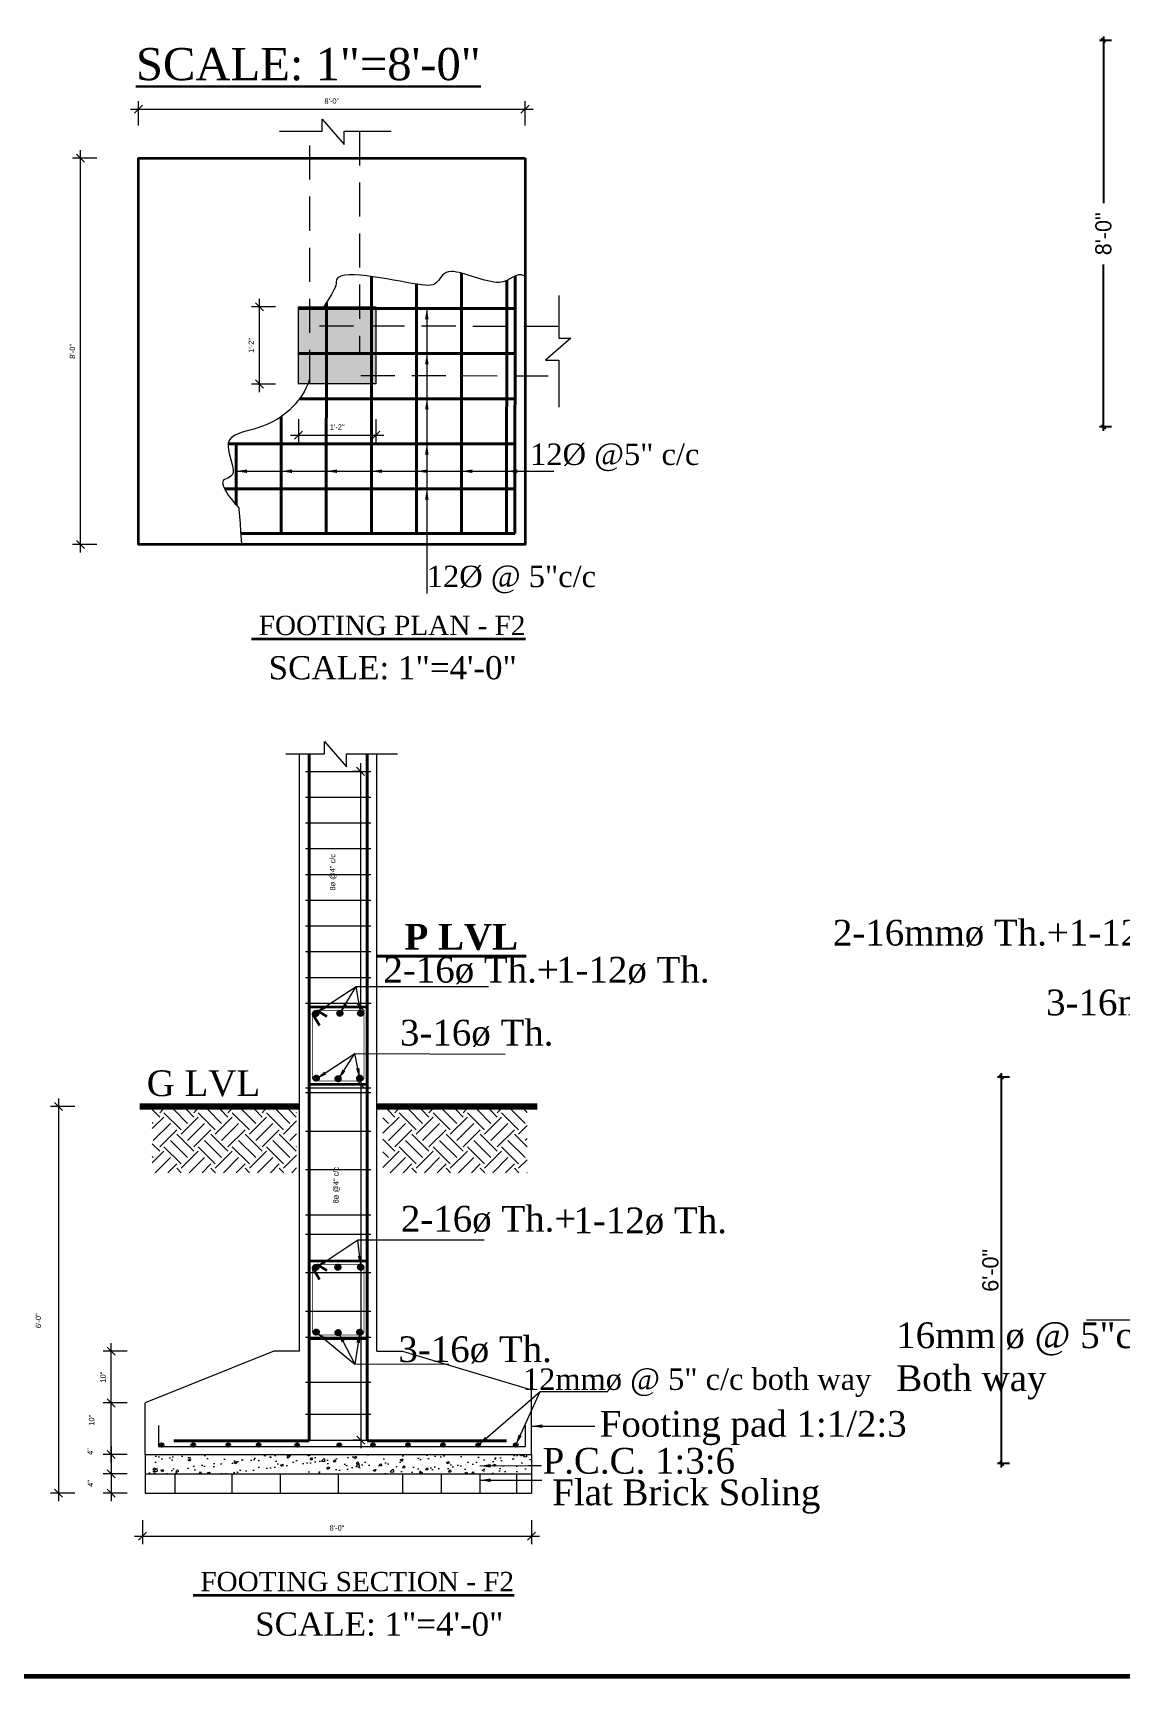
# Model space of a CAD drawing. Header units: inches. Extents: x -12073856 to 12321241, y -1226296 to 1319224.
# Drawn here: x 121111 to 121516, y 44342 to 44963 of the extents above; entities that cross this region are included whole.
import ezdxf
from ezdxf.enums import TextEntityAlignment as Align

# ---------------------------------------------------------------- set-up
doc = ezdxf.new("R2010")
doc.units = ezdxf.units.IN
doc.header["$MEASUREMENT"] = 0
doc.header["$PDMODE"] = 35
doc.linetypes.add('HIDDEN', pattern=[9.525, 6.35, -3.175])
for name, color, linetype, lineweight in [('BORDER', 7, 'Continuous', 60), ('Column', 181, 'Continuous', 40), ('DIM_LINE', 173, 'Continuous', 20), ('dotted', 131, 'HIDDEN', 13), ('HACTH', 253, 'Continuous', 5), ('Hatch', 9, 'Continuous', 9), ('ST-REINFOR', 201, 'Continuous', 40), ('STIRRUPS', 14, 'Continuous', 18), ('TEXT', 255, 'Continuous', 35), ('Toilet', 7, 'Continuous', 25), ('TRENCH', 1, 'Continuous', 35), ('WALL', 1, 'Continuous', 30), ('WALL ELV', 20, 'Continuous', 20), ('WALL SEC', 2, 'Continuous', 35)]:
    doc.layers.add(name, color=color, linetype=linetype, lineweight=lineweight)
doc.styles.add('NIR', font='COPRGTL.TTF')
doc.styles.add('ordinary', font='times.ttf')
doc.styles.add('ramon', font='arial.ttf')
doc.styles.get("Standard").update_dxf_attribs({"font": 'arial.ttf'})
doc.styles.add('TIMES 48', font='times.ttf', dxfattribs={"height": 4})
doc.dimstyles.new('Copy of Standard', dxfattribs={"dimtxt": 12, "dimasz": 4, "dimexe": 0, "dimexo": 6, "dimgap": 3, "dimtad": 1, "dimdec": 0, "dimzin": 0, "dimdsep": 46, "dimlunit": 4, "dimtxsty": 'Standard', "dimblk": 'ARCHTICK', "dimcen": 0.09, "dimdle": 3, "dimclrd": 256, "dimadec": 0, "dimazin": 0, "dimtfac": 1, "dimtdec": 0, "dimtofl": 0, "dimtmove": 0, "dimatfit": 3, "dimfxl": 1, "dimfxlon": 1, "dimtolj": 1, "dimtzin": 0, "dimlwd": -1, "dimarcsym": 0})
doc.dimstyles.new('nir 48', dxfattribs={"dimscale": 0.5, "dimtxt": 24, "dimasz": 3, "dimexe": 3, "dimexo": 6, "dimgap": 2, "dimtad": 3, "dimdec": 0, "dimzin": 3, "dimlunit": 4, "dimtxsty": 'NIR', "dimblk": 'OBLIQUE', "dimcen": 2.5, "dimdle": 3, "dimclrt": 3, "dimadec": 0, "dimazin": 0, "dimtfac": 1, "dimtdec": 0, "dimtmove": 2, "dimatfit": 3, "dimfxl": 1, "dimarcsym": 0})
doc.dimstyles.new('S8', dxfattribs={"dimtxt": 7, "dimasz": 2, "dimexe": 6, "dimexo": 18, "dimgap": 1.9375, "dimtad": 1, "dimdec": 1, "dimzin": 3, "dimdsep": 46, "dimlunit": 4, "dimtxsty": 'ramon', "dimblk": 'dot 2', "dimcen": 0.09375, "dimse1": 1, "dimse2": 1, "dimclrd": 1, "dimclre": 1, "dimclrt": 256, "dimadec": 0, "dimazin": 0, "dimtfac": 0.75, "dimtdec": 1, "dimtix": 1, "dimtmove": 1, "dimatfit": 3, "dimldrblk": 'DOT', "dimfxl": 1, "dimtolj": 1, "dimtzin": 0, "dimlwd": 9, "dimlwe": 9, "dimarcsym": 0})

# ---------------------------------------------------------------- blocks, each defined once
blk = doc.blocks.new('_Oblique')
at = {"color": 0, "linetype": 'ByBlock', "lineweight": -2}
blk.add_line((-0.5, -0.5), (0.5, 0.5), dxfattribs=at)
blk = doc.blocks.new('*D881')
at = {"layer": 'Defpoints', "color": 0, "lineweight": -2, "transparency": 16777216}
for p in [(84032.04, -112892), (84025.73, -112895.6), (84032.04, -112895.6)]:
    blk.add_point(p, dxfattribs=at)
at = {"layer": 'DIM_LINE', "color": 0, "lineweight": -2, "transparency": 16777216}
for p, q in [((84028.73, -112892), (84024.23, -112892)), ((84028.73, -112895.6), (84024.23, -112895.6))]:
    blk.add_line(p, q, dxfattribs=at)
at = {"layer": 'DIM_LINE', "color": 0, "linetype": 'ByBlock', "lineweight": -2, "transparency": 16777216}
blk.add_line((84025.73, -112890.5), (84025.73, -112897.1), dxfattribs=at)
at = {"layer": 'DIM_LINE', "color": 0, "lineweight": -2, "transparency": 16777216, "xscale": 1.5, "yscale": 1.5, "zscale": 1.5}
for p, rotation in [((84025.73, -112892), 90), ((84025.73, -112895.6), 270)]:
    blk.add_blockref('_Oblique', p, dxfattribs=dict(at, rotation=rotation))
at = {"layer": 'DIM_LINE', "color": 3, "transparency": 16777216, "insert": (84021.82, -112891.45), "char_height": 1, "attachment_point": 5, "rotation": 90, "style": 'NIR'}
blk.add_mtext('4"', dxfattribs=at)
blk = doc.blocks.new('*D882')
at = {"layer": 'Defpoints', "color": 0, "lineweight": -2, "transparency": 16777216}
for p in [(84031.06, -112827.15), (84015.94, -112899.2), (84025.13, -112899.2)]:
    blk.add_point(p, dxfattribs=at)
at = {"layer": 'DIM_LINE', "color": 0, "lineweight": -2, "transparency": 16777216}
for p, q in [((84018.94, -112827.15), (84014.44, -112827.15)), ((84018.94, -112899.2), (84014.44, -112899.2))]:
    blk.add_line(p, q, dxfattribs=at)
at = {"layer": 'DIM_LINE', "color": 0, "linetype": 'ByBlock', "lineweight": -2, "transparency": 16777216}
blk.add_line((84015.94, -112825.65), (84015.94, -112900.7), dxfattribs=at)
at = {"layer": 'DIM_LINE', "color": 0, "lineweight": -2, "transparency": 16777216, "xscale": 1.5, "yscale": 1.5, "zscale": 1.5}
for p, rotation in [((84015.94, -112827.15), 90), ((84015.94, -112899.2), 270)]:
    blk.add_blockref('_Oblique', p, dxfattribs=dict(at, rotation=rotation))
at = {"layer": 'DIM_LINE', "color": 3, "transparency": 16777216, "insert": (84012.17, -112867.07), "char_height": 1, "attachment_point": 5, "rotation": 90, "style": 'NIR'}
blk.add_mtext('6\'-0"', dxfattribs=at)
blk = doc.blocks.new('*D893')
at = {"layer": 'Defpoints', "color": 0, "lineweight": -2, "transparency": 16777216}
for p in [(84025.73, -112882.4), (84032.04, -112882.4), (84032.04, -112892)]:
    blk.add_point(p, dxfattribs=at)
at = {"layer": 'DIM_LINE', "color": 0, "lineweight": -2, "transparency": 16777216}
for p, q in [((84028.73, -112882.4), (84024.23, -112882.4)), ((84028.73, -112892), (84024.23, -112892))]:
    blk.add_line(p, q, dxfattribs=at)
at = {"layer": 'DIM_LINE', "color": 0, "linetype": 'ByBlock', "lineweight": -2, "transparency": 16777216}
blk.add_line((84025.73, -112893.5), (84025.73, -112880.9), dxfattribs=at)
at = {"layer": 'DIM_LINE', "color": 0, "lineweight": -2, "transparency": 16777216, "xscale": 1.5, "yscale": 1.5, "zscale": 1.5}
for p, rotation in [((84025.73, -112882.4), 90), ((84025.73, -112892), 270)]:
    blk.add_blockref('_Oblique', p, dxfattribs=dict(at, rotation=rotation))
at = {"layer": 'DIM_LINE', "color": 3, "transparency": 16777216, "insert": (84022.09, -112885.61), "char_height": 1, "attachment_point": 5, "rotation": 90, "style": 'NIR'}
blk.add_mtext('10"', dxfattribs=at)
blk = doc.blocks.new('_ArchTick')
at = {"color": 0, "linetype": 'ByBlock', "const_width": 0.15}
blk.add_lwpolyline([(-0.5, -0.5), (0.5, 0.5)], dxfattribs=at)
blk = doc.blocks.new('*D883')
at = {"layer": 'Defpoints', "color": 0, "lineweight": -2, "transparency": 16777216}
for p in [(84020.04, -112650.41), (84030.84, -112650.41), (84030.84, -112722.4)]:
    blk.add_point(p, dxfattribs=at)
at = {"layer": 'DIM_LINE', "color": 0, "linetype": 'ByBlock', "lineweight": -2, "transparency": 16777216}
blk.add_line((84020.04, -112723.9), (84020.04, -112648.91), dxfattribs=at)
at = {"layer": 'DIM_LINE', "color": 0, "lineweight": -2, "transparency": 16777216}
for p, q in [((84023.04, -112650.41), (84018.54, -112650.41)), ((84023.04, -112722.4), (84018.54, -112722.4))]:
    blk.add_line(p, q, dxfattribs=at)
at = {"layer": 'DIM_LINE', "color": 0, "lineweight": -2, "transparency": 16777216, "xscale": 1.5, "yscale": 1.5, "zscale": 1.5}
for p, rotation in [((84020.04, -112650.41), 90), ((84020.04, -112722.4), 270)]:
    blk.add_blockref('_Oblique', p, dxfattribs=dict(at, rotation=rotation))
at = {"layer": 'DIM_LINE', "color": 3, "transparency": 16777216, "insert": (84018.52, -112686.41), "char_height": 1, "attachment_point": 5, "rotation": 90, "style": 'NIR'}
blk.add_mtext('8\'-0"', dxfattribs=at)
blk = doc.blocks.new('*D884')
at = {"layer": 'Defpoints', "color": 0, "lineweight": -2, "transparency": 16777216}
for p in [(84102.84, -112641.28), (84030.84, -112650.41), (84102.84, -112650.41)]:
    blk.add_point(p, dxfattribs=at)
at = {"layer": 'DIM_LINE', "color": 0, "lineweight": -2, "transparency": 16777216}
for p, q in [((84030.84, -112644.28), (84030.84, -112639.78)), ((84102.84, -112644.28), (84102.84, -112639.78))]:
    blk.add_line(p, q, dxfattribs=at)
at = {"layer": 'DIM_LINE', "color": 0, "linetype": 'ByBlock', "lineweight": -2, "transparency": 16777216}
blk.add_line((84029.34, -112641.28), (84104.34, -112641.28), dxfattribs=at)
at = {"layer": 'DIM_LINE', "color": 0, "lineweight": -2, "transparency": 16777216, "xscale": 1.5, "yscale": 1.5, "zscale": 1.5, "rotation": 180}
blk.add_blockref('_Oblique', (84030.84, -112641.28), dxfattribs=at)
at = {"layer": 'DIM_LINE', "color": 0, "lineweight": -2, "transparency": 16777216, "xscale": 1.5, "yscale": 1.5, "zscale": 1.5}
blk.add_blockref('_Oblique', (84102.84, -112641.28), dxfattribs=at)
at = {"layer": 'DIM_LINE', "color": 3, "transparency": 16777216, "insert": (84066.84, -112639.76), "char_height": 1, "attachment_point": 5, "style": 'NIR'}
blk.add_mtext('8\'-0"', dxfattribs=at)
blk = doc.blocks.new('*D885')
at = {"layer": 'Defpoints', "color": 0, "lineweight": -2, "transparency": 16777216}
for p in [(84032.04, -112895.6), (84025.73, -112899.2), (84032.04, -112899.2)]:
    blk.add_point(p, dxfattribs=at)
at = {"layer": 'DIM_LINE', "color": 0, "lineweight": -2, "transparency": 16777216}
for p, q in [((84028.73, -112895.6), (84024.23, -112895.6)), ((84028.73, -112899.2), (84024.23, -112899.2))]:
    blk.add_line(p, q, dxfattribs=at)
at = {"layer": 'DIM_LINE', "color": 0, "linetype": 'ByBlock', "lineweight": -2, "transparency": 16777216}
blk.add_line((84025.73, -112894.1), (84025.73, -112900.7), dxfattribs=at)
at = {"layer": 'DIM_LINE', "color": 0, "lineweight": -2, "transparency": 16777216, "xscale": 1.5, "yscale": 1.5, "zscale": 1.5}
for p, rotation in [((84025.73, -112895.6), 90), ((84025.73, -112899.2), 270)]:
    blk.add_blockref('_Oblique', p, dxfattribs=dict(at, rotation=rotation))
at = {"layer": 'DIM_LINE', "color": 3, "transparency": 16777216, "insert": (84021.88, -112897.4), "char_height": 1, "attachment_point": 5, "rotation": 90, "style": 'NIR'}
blk.add_mtext('4"', dxfattribs=at)
blk = doc.blocks.new('*D886')
at = {"layer": 'Defpoints', "color": 0, "lineweight": -2, "transparency": 16777216}
for p in [(84072.24, -112823.01), (84072.24, -112889.31), (84073.05, -112889.31)]:
    blk.add_point(p, dxfattribs=at)
at = {"layer": 'DIM_LINE', "color": 0, "lineweight": -2, "transparency": 16777216}
for p, q in [((84072.24, -112823.01), (84070.74, -112823.01)), ((84072.24, -112889.31), (84070.74, -112889.31))]:
    blk.add_line(p, q, dxfattribs=at)
at = {"layer": 'DIM_LINE', "color": 0, "linetype": 'ByBlock', "lineweight": -2, "transparency": 16777216}
blk.add_line((84072.24, -112821.51), (84072.24, -112890.81), dxfattribs=at)
at = {"layer": 'DIM_LINE', "color": 0, "lineweight": -2, "transparency": 16777216, "xscale": 1.5, "yscale": 1.5, "zscale": 1.5}
for p, rotation in [((84072.24, -112823.01), 90), ((84072.24, -112889.31), 270)]:
    blk.add_blockref('_Oblique', p, dxfattribs=dict(at, rotation=rotation))
at = {"layer": 'DIM_LINE', "color": 3, "transparency": 16777216, "insert": (84067.7, -112841.8), "char_height": 1, "attachment_point": 5, "rotation": 90, "style": 'NIR'}
blk.add_mtext('8ø @4" c/c', dxfattribs=at)
blk = doc.blocks.new('*D887')
at = {"layer": 'Defpoints', "color": 0, "lineweight": -2, "transparency": 16777216}
for p in [(84074.12, -112764.68), (84072.21, -112808.61), (84072.5, -112808.61)]:
    blk.add_point(p, dxfattribs=at)
at = {"layer": 'DIM_LINE', "color": 0, "lineweight": -2, "transparency": 16777216}
for p, q in [((84072.21, -112764.68), (84070.71, -112764.68)), ((84072.21, -112808.61), (84070.71, -112808.61))]:
    blk.add_line(p, q, dxfattribs=at)
at = {"layer": 'DIM_LINE', "color": 0, "linetype": 'ByBlock', "lineweight": -2, "transparency": 16777216}
blk.add_line((84072.21, -112763.18), (84072.21, -112810.11), dxfattribs=at)
at = {"layer": 'DIM_LINE', "color": 0, "lineweight": -2, "transparency": 16777216, "xscale": 1.5, "yscale": 1.5, "zscale": 1.5}
for p, rotation in [((84072.21, -112764.68), 90), ((84072.21, -112808.61), 270)]:
    blk.add_blockref('_Oblique', p, dxfattribs=dict(at, rotation=rotation))
at = {"layer": 'DIM_LINE', "color": 3, "transparency": 16777216, "insert": (84067.1, -112783.49), "char_height": 1, "attachment_point": 5, "rotation": 90, "style": 'NIR'}
blk.add_mtext('8ø @4" c/c', dxfattribs=at)
blk = doc.blocks.new('*D894')
at = {"layer": 'Defpoints', "color": 0, "lineweight": -2, "transparency": 16777216}
for p in [(84025.73, -112872.75), (84056.04, -112872.75), (84032.04, -112882.4)]:
    blk.add_point(p, dxfattribs=at)
at = {"layer": 'DIM_LINE', "color": 0, "lineweight": -2, "transparency": 16777216}
for p, q in [((84028.73, -112872.75), (84024.23, -112872.75)), ((84028.73, -112882.4), (84024.23, -112882.4))]:
    blk.add_line(p, q, dxfattribs=at)
at = {"layer": 'DIM_LINE', "color": 0, "linetype": 'ByBlock', "lineweight": -2, "transparency": 16777216}
blk.add_line((84025.73, -112883.9), (84025.73, -112871.25), dxfattribs=at)
at = {"layer": 'DIM_LINE', "color": 0, "lineweight": -2, "transparency": 16777216, "xscale": 1.5, "yscale": 1.5, "zscale": 1.5}
for p, rotation in [((84025.73, -112872.75), 90), ((84025.73, -112882.4), 270)]:
    blk.add_blockref('_Oblique', p, dxfattribs=dict(at, rotation=rotation))
at = {"layer": 'DIM_LINE', "color": 3, "transparency": 16777216, "insert": (84024.21, -112877.58), "char_height": 1, "attachment_point": 5, "rotation": 90, "style": 'NIR'}
blk.add_mtext('10"', dxfattribs=at)
blk = doc.blocks.new('*D888')
at = {"layer": 'Defpoints', "color": 0, "lineweight": -2, "transparency": 16777216}
for p in [(84031.58, -112899.2), (84104.04, -112899.2), (84104.04, -112907.23)]:
    blk.add_point(p, dxfattribs=at)
at = {"layer": 'DIM_LINE', "color": 0, "lineweight": -2, "transparency": 16777216}
for p, q in [((84031.58, -112904.23), (84031.58, -112908.73)), ((84104.04, -112904.23), (84104.04, -112908.73))]:
    blk.add_line(p, q, dxfattribs=at)
at = {"layer": 'DIM_LINE', "color": 0, "linetype": 'ByBlock', "lineweight": -2, "transparency": 16777216}
blk.add_line((84030.08, -112907.23), (84105.54, -112907.23), dxfattribs=at)
at = {"layer": 'DIM_LINE', "color": 0, "lineweight": -2, "transparency": 16777216, "xscale": 1.5, "yscale": 1.5, "zscale": 1.5, "rotation": 180}
blk.add_blockref('_Oblique', (84031.58, -112907.23), dxfattribs=at)
at = {"layer": 'DIM_LINE', "color": 0, "lineweight": -2, "transparency": 16777216, "xscale": 1.5, "yscale": 1.5, "zscale": 1.5}
blk.add_blockref('_Oblique', (84104.04, -112907.23), dxfattribs=at)
at = {"layer": 'DIM_LINE', "color": 3, "transparency": 16777216, "insert": (84067.81, -112905.71), "char_height": 1, "attachment_point": 5, "style": 'NIR'}
blk.add_mtext('8\'-0"', dxfattribs=at)
blk = doc.blocks.new('*D889')
at = {"layer": 'Defpoints', "color": 0, "lineweight": -2, "transparency": 16777216}
for p in [(84053.36, -112678.09), (84060.63, -112678.09), (84060.63, -112692.49)]:
    blk.add_point(p, dxfattribs=at)
at = {"layer": 'DIM_LINE', "color": 0, "lineweight": -2, "transparency": 16777216}
for p, q in [((84056.36, -112678.09), (84051.86, -112678.09)), ((84056.36, -112692.49), (84051.86, -112692.49))]:
    blk.add_line(p, q, dxfattribs=at)
at = {"layer": 'DIM_LINE', "color": 0, "linetype": 'ByBlock', "lineweight": -2, "transparency": 16777216}
blk.add_line((84053.36, -112693.99), (84053.36, -112676.59), dxfattribs=at)
at = {"layer": 'DIM_LINE', "color": 0, "lineweight": -2, "transparency": 16777216, "xscale": 1.5, "yscale": 1.5, "zscale": 1.5}
for p, rotation in [((84053.36, -112678.09), 90), ((84053.36, -112692.49), 270)]:
    blk.add_blockref('_Oblique', p, dxfattribs=dict(at, rotation=rotation))
at = {"layer": 'DIM_LINE', "color": 3, "transparency": 16777216, "insert": (84051.83, -112685.29), "char_height": 1, "attachment_point": 5, "rotation": 90, "style": 'NIR'}
blk.add_mtext('1\'-2"', dxfattribs=at)
blk = doc.blocks.new('*D890')
at = {"layer": 'Defpoints', "color": 0, "lineweight": -2, "transparency": 16777216}
for p in [(84060.63, -112692.48), (84075.04, -112692.48), (84075.04, -112702.04)]:
    blk.add_point(p, dxfattribs=at)
at = {"layer": 'DIM_LINE', "color": 0, "lineweight": -2, "transparency": 16777216}
for p, q in [((84060.63, -112699.04), (84060.63, -112703.54)), ((84075.04, -112699.04), (84075.04, -112703.54))]:
    blk.add_line(p, q, dxfattribs=at)
at = {"layer": 'DIM_LINE', "color": 0, "linetype": 'ByBlock', "lineweight": -2, "transparency": 16777216}
blk.add_line((84059.13, -112702.04), (84076.54, -112702.04), dxfattribs=at)
at = {"layer": 'DIM_LINE', "color": 0, "lineweight": -2, "transparency": 16777216, "xscale": 1.5, "yscale": 1.5, "zscale": 1.5, "rotation": 180}
blk.add_blockref('_Oblique', (84060.63, -112702.04), dxfattribs=at)
at = {"layer": 'DIM_LINE', "color": 0, "lineweight": -2, "transparency": 16777216, "xscale": 1.5, "yscale": 1.5, "zscale": 1.5}
blk.add_blockref('_Oblique', (84075.04, -112702.04), dxfattribs=at)
at = {"layer": 'DIM_LINE', "color": 3, "transparency": 16777216, "insert": (84067.84, -112700.51), "char_height": 1, "attachment_point": 5, "style": 'NIR'}
blk.add_mtext('1\'-2"', dxfattribs=at)
blk = doc.blocks.new('dot1')
at = {"layer": 'Hatch'}
h = blk.add_hatch(color=256, dxfattribs=at)
edge = h.paths.add_edge_path()
edge.add_arc((0, 0), 1, 0, 360)
for p, q in [((3, 0), (-3, 0)), ((0, 3), (0, -3))]:
    blk.add_line(p, q, dxfattribs=at)
blk.add_circle((0, 0), 1, dxfattribs=at)
blk = doc.blocks.new('dot 2')
at = {"layer": 'Hatch', "xscale": 0.5, "yscale": 0.5, "zscale": 0.5}
blk.add_blockref('dot1', (0, 0), dxfattribs=at)
blk = doc.blocks.new('*D1495')
at = {"layer": 'Defpoints', "color": 0, "transparency": 16777216}
for p in [(121140.44, 46358.45), (121140.44, 46337.8), (121056.44, 19668.43)]:
    blk.add_point(p, dxfattribs=at)
at = {"layer": 'Toilet', "color": 1, "lineweight": 9, "transparency": 16777216}
blk.add_line((121058.44, 46358.45), (121138.44, 46358.45), dxfattribs=at)
at = {"layer": 'Toilet', "color": 1, "lineweight": 9, "transparency": 16777216, "xscale": 2, "yscale": 2, "zscale": 2, "rotation": 180}
blk.add_blockref('dot 2', (121056.44, 46358.45), dxfattribs=at)
at = {"layer": 'Toilet', "color": 1, "lineweight": 9, "transparency": 16777216, "xscale": 2, "yscale": 2, "zscale": 2}
blk.add_blockref('dot 2', (121140.44, 46358.45), dxfattribs=at)
at = {"layer": 'Toilet', "transparency": 16777216, "insert": (121098.44, 46363.96), "char_height": 7, "attachment_point": 5, "style": 'ramon'}
blk.add_mtext('\\A1;7\'-0"', dxfattribs=at)
blk = doc.blocks.new('_Dot')
at = {"color": 0, "lineweight": -2}
blk.add_line((-0.5, 0), (-1, 0), dxfattribs=at)
at = {"color": 0, "const_width": 0.5}
blk.add_lwpolyline([(-0.25, 0, 1), (0.25, 0, 1)], format="xyb", close=True, dxfattribs=at)
blk = doc.blocks.new('*D1505')
at = {"layer": 'Defpoints', "color": 0, "transparency": 16777216}
for p in [(121261.44, 45983.66), (121281.33, 19314.29), (121261.44, 19287.64)]:
    blk.add_point(p, dxfattribs=at)
at = {"layer": 'Toilet', "color": 1, "lineweight": 9, "transparency": 16777216}
for p, q in [((121259.44, 19287.64), (121257.44, 19287.64)), ((121281.33, 19287.64), (121261.44, 19287.64)), ((121283.33, 19287.64), (121285.33, 19287.64))]:
    blk.add_line(p, q, dxfattribs=at)
at = {"layer": 'Toilet', "color": 1, "lineweight": 9, "transparency": 16777216, "xscale": 2, "yscale": 2, "zscale": 2}
blk.add_blockref('dot 2', (121261.44, 19287.64), dxfattribs=at)
at = {"layer": 'Toilet', "color": 1, "lineweight": 9, "transparency": 16777216, "xscale": 2, "yscale": 2, "zscale": 2, "rotation": 180}
blk.add_blockref('dot 2', (121281.33, 19287.64), dxfattribs=at)
at = {"layer": 'Toilet', "transparency": 16777216, "insert": (121271.39, 19293.15), "char_height": 7, "attachment_point": 5, "style": 'ramon'}
blk.add_mtext('\\A1;1\'-8"', dxfattribs=at)
blk = doc.blocks.new('*D1432')
at = {"layer": 'Defpoints', "color": 0, "transparency": 16777216}
for p in [(121509.96, 44960.63), (121527.23, 44960.63), (121527.23, 44816.63)]:
    blk.add_point(p, dxfattribs=at)
at = {"layer": 'DIM_LINE', "color": 0, "lineweight": -2, "transparency": 16777216}
for p, q in [((121512.96, 44960.63), (121508.46, 44960.63)), ((121512.96, 44816.63), (121508.46, 44816.63))]:
    blk.add_line(p, q, dxfattribs=at)
at = {"layer": 'DIM_LINE', "color": 0, "linetype": 'ByBlock', "lineweight": -2, "transparency": 16777216}
for p, q in [((121509.96, 44962.13), (121509.96, 44900.02)), ((121509.96, 44815.13), (121509.96, 44877.23))]:
    blk.add_line(p, q, dxfattribs=at)
at = {"layer": 'DIM_LINE', "color": 0, "lineweight": -2, "transparency": 16777216, "xscale": 1.5, "yscale": 1.5, "zscale": 1.5}
for p, rotation in [((121509.96, 44960.63), 90), ((121509.96, 44816.63), 270)]:
    blk.add_blockref('_Oblique', p, dxfattribs=dict(at, rotation=rotation))
at = {"layer": 'DIM_LINE', "color": 3, "transparency": 16777216, "insert": (121509.96, 44888.63), "char_height": 6, "attachment_point": 5, "rotation": 90, "style": 'NIR'}
blk.add_mtext('8\'-0"', dxfattribs=at)
blk = doc.blocks.new('*D1437')
at = {"layer": 'Defpoints', "color": 0, "transparency": 16777216}
for p in [(121471.96, 44574.27), (121487.46, 44574.27), (121487.46, 44430.27)]:
    blk.add_point(p, dxfattribs=at)
at = {"layer": 'DIM_LINE', "color": 0, "lineweight": -2, "transparency": 16777216}
for p, q in [((121474.96, 44574.27), (121470.46, 44574.27)), ((121474.96, 44430.27), (121470.46, 44430.27))]:
    blk.add_line(p, q, dxfattribs=at)
at = {"layer": 'DIM_LINE', "color": 0, "linetype": 'ByBlock', "lineweight": -2, "transparency": 16777216}
blk.add_line((121471.96, 44428.77), (121471.96, 44575.77), dxfattribs=at)
at = {"layer": 'DIM_LINE', "color": 0, "lineweight": -2, "transparency": 16777216, "xscale": 1.5, "yscale": 1.5, "zscale": 1.5}
for p, rotation in [((121471.96, 44574.27), 90), ((121471.96, 44430.27), 270)]:
    blk.add_blockref('_Oblique', p, dxfattribs=dict(at, rotation=rotation))
at = {"layer": 'DIM_LINE', "color": 3, "transparency": 16777216, "insert": (121467.85, 44502.27), "char_height": 6, "attachment_point": 5, "rotation": 90, "style": 'NIR'}
blk.add_mtext('6\'-0"', dxfattribs=at)
blk = doc.blocks.new('DFHRH')
at = {"layer": 'Column'}
blk.add_hatch(color=256, dxfattribs=at).paths.add_polyline_path([(84060.64, -112678.09), (84060.64, -112692.49), (84075.04, -112692.49), (84075.04, -112678.09)])
at = {"layer": 'HACTH'}
h = blk.add_hatch(dxfattribs=at)
h.set_pattern_fill('AR-CONC', color=256, scale=0.6, style=0)
h.set_pattern_definition([(50, (72103.3452, -130475.618), (4.3035611, -0.3765128), [0.45, -4.95]), (355, (72103.345, -130475.618), (-0.832508, 4.5131528), [0.36, -3.96]), (100.4514, (72103.704, -130475.6494), (3.4710563, 4.13663725), [0.3824411, -4.2068527]), (46.1842, (72103.345, -130474.418), (6.4034463, -0.9931141), [0.675, -7.425]), (96.6356, (72103.879, -130474.501), (5.6079762, 5.8447072), [0.5736617, -6.310278]), (351.1842, (72103.345, -130474.418), (5.6079717, 5.8447116), [0.54, -5.94]), (21, (72103.9452, -130474.718), (3.5814423, -2.41571334), [0.45, -4.95]), (326, (72103.945, -130474.718), (1.459892, 4.3509003), [0.36, -3.96]), (71.4514, (72104.2437, -130474.9194), (5.0413358, 1.935183), [0.3824411, -4.2068527]), (37.5, (72103.3452, -130475.618), (0.07295913, 1.99736312), [0, -3.912, 0, -4.02, 0, -3.975]), (7.5, (72103.3452, -130475.618), (1.57841722, 2.36647027), [0, -2.292, 0, -3.822, 0, -1.515]), (327.5, (72102.0072, -130475.618), (3.20293462, -0.13532923), [0, -1.5, 0, -4.68, 0, -6.21]), (317.5, (72101.4072, -130475.618), (3.499117, 0.6006299), [0, -1.95, 0, -3.108, 0, -4.41])])
h.paths.add_polyline_path([(84032.04, -112895.6), (84104.04, -112895.6), (84104.04, -112892), (84032.04, -112892)])
at = {"layer": 'Hatch'}
h = blk.add_hatch(dxfattribs=at)
h.set_pattern_fill('EARTH', color=256, scale=18, angle=45, style=0)
h.set_pattern_definition([(45, (40259.01, -132783.772), (5e-16, 6.36396103), [4.5, -4.5]), (45, (40257.817, -132782.579), (5e-16, 6.36396103), [4.5, -4.5]), (45, (40256.6236, -132781.3856), (5e-16, 6.36396103), [4.5, -4.5]), (135, (40256.6236, -132780.59), (-6.36396103, 5e-16), [4.5, -4.5]), (135, (40257.817, -132779.397), (-6.36396103, 5e-16), [4.5, -4.5]), (135, (40259.01, -132778.2036), (-6.36396103, 5e-16), [4.5, -4.5])])
h.paths.add_polyline_path([(84060.28, -112827.73), (84033.4, -112827.73), (84033.4, -112839.49), (84060.28, -112839.49)])
h = blk.add_hatch(dxfattribs=at)
h.set_pattern_fill('EARTH', color=256, scale=18, angle=45, style=0)
h.set_pattern_definition([(45, (40258.274, -132783.772), (5e-16, 6.36396103), [4.5, -4.5]), (45, (40257.081, -132782.579), (5e-16, 6.36396103), [4.5, -4.5]), (45, (40255.8875, -132781.3856), (5e-16, 6.36396103), [4.5, -4.5]), (135, (40255.8875, -132780.59), (-6.36396103, 5e-16), [4.5, -4.5]), (135, (40257.081, -132779.397), (-6.36396103, 5e-16), [4.5, -4.5]), (135, (40258.274, -132778.2036), (-6.36396103, 5e-16), [4.5, -4.5])])
h.paths.add_polyline_path([(84103.23, -112827.73), (84076.34, -112827.73), (84076.34, -112839.49), (84103.23, -112839.49)])
at = {"layer": 'WALL SEC'}
for points in [[(84063.39, -112809.84, 1), (84064.26, -112809.84, 1)], [(84064.27, -112809.84, -1), (84063.41, -112809.84, -1)], [(84064.27, -112809.84, -1), (84063.41, -112809.84, -1)], [(84067.91, -112809.78, 1), (84068.77, -112809.78, 1)], [(84068.79, -112809.78, -1), (84067.93, -112809.78, -1)], [(84068.79, -112809.78, -1), (84067.93, -112809.78, -1)], [(84071.78, -112809.78, 1), (84072.64, -112809.78, 1)], [(84072.66, -112809.78, -1), (84071.79, -112809.78, -1)], [(84072.66, -112809.78, -1), (84071.79, -112809.78, -1)], [(84063.53, -112821.85, 1), (84064.39, -112821.85, 1)], [(84067.57, -112821.96, -1), (84068.43, -112821.96, -1)], [(84068.45, -112821.96, 1), (84067.59, -112821.96, 1)], [(84068.45, -112821.96, 1), (84067.59, -112821.96, 1)], [(84071.6, -112821.88, 1), (84072.47, -112821.88, 1)], [(84072.49, -112821.88, -1), (84071.62, -112821.88, -1)], [(84072.49, -112821.88, -1), (84071.62, -112821.88, -1)], [(84063.39, -112857.18, 1), (84064.26, -112857.18, 1)], [(84064.27, -112857.18, -1), (84063.41, -112857.18, -1)], [(84064.27, -112857.18, -1), (84063.41, -112857.18, -1)], [(84067.53, -112857.11, 1), (84068.4, -112857.11, 1)], [(84068.42, -112857.11, -1), (84067.55, -112857.11, -1)], [(84068.42, -112857.11, -1), (84067.55, -112857.11, -1)], [(84071.78, -112857.11, 1), (84072.64, -112857.11, 1)], [(84072.66, -112857.11, -1), (84071.79, -112857.11, -1)], [(84072.66, -112857.11, -1), (84071.79, -112857.11, -1)], [(84063.53, -112869.18, 1), (84064.39, -112869.18, 1)], [(84067.57, -112869.29, -1), (84068.43, -112869.29, -1)], [(84068.45, -112869.29, 1), (84067.59, -112869.29, 1)], [(84068.45, -112869.29, 1), (84067.59, -112869.29, 1)], [(84071.6, -112869.22, 1), (84072.47, -112869.22, 1)], [(84072.49, -112869.22, -1), (84071.62, -112869.22, -1)], [(84072.49, -112869.22, -1), (84071.62, -112869.22, -1)], [(84034.83, -112890.24, 0.407959), (84035.13, -112890.54), (84035.14, -112890.54, 0.407959), (84035.43, -112890.24, 1)], [(84040.73, -112890.24, 0.407959), (84041.02, -112890.54), (84041.03, -112890.54, 0.407959), (84041.33, -112890.24, 1)], [(84047.26, -112890.24, 0.407959), (84047.55, -112890.54), (84047.57, -112890.54, 0.407959), (84047.86, -112890.24, 1)], [(84052.92, -112890.24, 0.407959), (84053.22, -112890.54), (84053.23, -112890.54, 0.407959), (84053.52, -112890.24, 1)], [(84060.09, -112890.24, 0.407959), (84060.38, -112890.54), (84060.4, -112890.54, 0.407959), (84060.69, -112890.24, 1)], [(84067.94, -112890.24, 0.407959), (84068.23, -112890.54), (84068.25, -112890.54, 0.407959), (84068.54, -112890.24, 1)], [(84074.21, -112890.24, 0.407959), (84074.5, -112890.54), (84074.51, -112890.54, 0.407959), (84074.81, -112890.24, 1)], [(84080.73, -112890.24, 0.407959), (84081.02, -112890.54), (84081.03, -112890.54, 0.407959), (84081.33, -112890.24, 1)], [(84087.26, -112890.24, 0.407959), (84087.56, -112890.54), (84087.57, -112890.54, 0.407959), (84087.86, -112890.24, 1)], [(84093.81, -112890.24, 0.407959), (84094.1, -112890.54), (84094.11, -112890.54, 0.407959), (84094.41, -112890.24, 1)], [(84100.81, -112890.24, 0.407959), (84101.1, -112890.54), (84101.12, -112890.54, 0.407959), (84101.41, -112890.24, 1)]]:
    blk.add_hatch(color=256, dxfattribs=at).paths.add_polyline_path(points)
at = {"layer": 'Column'}
for p, q in [((84063.24, -112809.81), (84064.52, -112812.02)), ((84064.11, -112809.25), (84065.92, -112810.39)), ((84063.24, -112857.15), (84064.52, -112859.36)), ((84064.11, -112856.59), (84065.92, -112857.72))]:
    blk.add_line(p, q, dxfattribs=at)
at = {"layer": 'Column', "const_width": 0.12}
for points in [[(84072.24, -112809.21), (84063.84, -112809.21, 0.414214), (84063.24, -112809.81), (84063.24, -112821.81, 0.414214), (84063.84, -112822.41), (84072.24, -112822.41, 0.414214), (84072.84, -112821.81), (84072.84, -112809.81, 0.414214)], [(84072.24, -112856.55), (84063.84, -112856.55, 0.414214), (84063.24, -112857.15), (84063.24, -112869.15, 0.414214), (84063.84, -112869.75), (84072.24, -112869.75, 0.414214), (84072.84, -112869.15), (84072.84, -112857.15, 0.414214)]]:
    blk.add_lwpolyline(points, format="xyb", close=True, dxfattribs=at)
at = {"layer": 'DIM_LINE'}
blk.add_lwpolyline([(84060.63, -112692.49), (84060.63, -112678.09), (84075.04, -112678.09), (84075.04, -112692.48), (84060.63, -112692.48)], dxfattribs=at)
at = {"layer": 'DIM_LINE', "const_width": 1.2}
for points in [[(84031.06, -112827.15), (84060.84, -112827.15)], [(84075.24, -112827.15), (84105.13, -112827.15)]]:
    blk.add_lwpolyline(points, dxfattribs=at)
at = {"layer": 'DIM_LINE'}
for points, knots in [([(84102.84, -112672.38), (84100.98, -112671.46), (84099.43, -112675.61), (84088.1, -112669.92), (84086.63, -112674.14), (84083.15, -112674.39), (84066.11, -112670.29), (84067.86, -112674.27), (84065.35, -112678.09)], [37.108323, 37.108323, 37.108323, 37.108323, 43.242576, 49.95234, 54.997892, 60.978869, 73.418852, 74.956326, 74.956326, 74.956326, 74.956326]), ([(84062.71, -112691.61), (84062.53, -112692.13), (84060.74, -112696.54), (84054.5, -112701.24), (84045.79, -112701.8), (84049.77, -112710.14), (84044.12, -112709.73), (84049.54, -112715.6), (84049.54, -112715.6), (84050.02, -112722.25)], [32.721337, 32.721337, 32.721337, 32.721337, 33.919159, 43.242576, 49.95234, 54.997892, 60.978869, 73.418852, 75.377123, 75.377123, 75.377123, 75.377123])]:
    blk.add_open_spline(points, degree=3, knots=knots, dxfattribs=at)
at = {"layer": 'dotted'}
for p, q in [((84062.78, -112692.49), (84062.78, -112645.39)), ((84072.03, -112645.39), (84072.03, -112686.68)), ((84064.52, -112681.64), (84109.11, -112681.7)), ((84072.24, -112690.9), (84109.11, -112690.95))]:
    blk.add_line(p, q, dxfattribs=at)
at = {"layer": 'HACTH'}
for p, q in [((84037.61, -112895.6), (84037.61, -112899.2)), ((84048.24, -112895.6), (84048.24, -112899.2)), ((84048.24, -112895.6), (84048.24, -112899.2)), ((84057.24, -112895.6), (84057.24, -112899.2)), ((84068.04, -112895.6), (84068.04, -112899.2)), ((84080.04, -112895.6), (84080.04, -112899.2)), ((84087.24, -112895.6), (84087.24, -112899.2)), ((84094.44, -112895.6), (84094.44, -112899.2)), ((84101.23, -112895.6), (84101.23, -112899.2))]:
    blk.add_line(p, q, dxfattribs=at)
at = {"layer": 'Hatch', "linetype": 'Continuous'}
for points in [[(84057.07, -112645.39), (84065.03, -112645.39), (84065.02, -112643.12), (84069.14, -112647.85), (84069.14, -112645.39), (84077.88, -112645.39)], [(84109.11, -112675.99), (84109.11, -112683.95), (84111.38, -112683.94), (84106.65, -112688.06), (84109.11, -112688.06), (84109.11, -112696.8)], [(84058.27, -112761.4), (84065.47, -112761.4), (84065.47, -112759.13), (84069.58, -112763.86), (84069.58, -112761.4), (84079.08, -112761.4)]]:
    blk.add_lwpolyline(points, dxfattribs=at)
at = {"layer": 'ST-REINFOR'}
for p, q in [((84091.02, -112720.29), (84091.03, -112671.84)), ((84074.22, -112720.29), (84074.23, -112672.54)), ((84082.62, -112720.29), (84082.63, -112673.89)), ((84099.42, -112720.29), (84099.43, -112673.17)), ((84100.97, -112720.34), (84100.98, -112672.38)), ((84065.82, -112720.29), (84065.83, -112677.36)), ((84060.63, -112678.43), (84100.98, -112678.43)), ((84060.63, -112686.83), (84100.98, -112686.83)), ((84060.83, -112695.23), (84100.98, -112695.23)), ((84057.42, -112720.29), (84057.42, -112698.55)), ((84047.53, -112703.63), (84100.98, -112703.63)), ((84049.02, -112715.03), (84049.02, -112703.63)), ((84046.83, -112712.03), (84100.98, -112712.03)), ((84049.83, -112720.34), (84100.97, -112720.34)), ((84062.64, -112889.43), (84062.64, -112761.4)), ((84073.44, -112889.43), (84073.44, -112761.4)), ((84075.24, -112799.1), (84103.06, -112799.1)), ((84062.64, -112889.43), (84037.44, -112889.43)), ((84073.44, -112889.43), (84099.4, -112889.43))]:
    blk.add_line(p, q, dxfattribs=at)
at = {"layer": 'STIRRUPS'}
for p, q in [((84061.96, -112764.68), (84074.12, -112764.68)), ((84061.96, -112769.48), (84074.12, -112769.48)), ((84061.96, -112774.28), (84074.12, -112774.28)), ((84061.96, -112779.08), (84074.12, -112779.08)), ((84061.96, -112779.08), (84074.12, -112779.08)), ((84061.96, -112783.88), (84074.12, -112783.88)), ((84061.96, -112788.68), (84074.12, -112788.68)), ((84061.96, -112793.48), (84074.12, -112793.48)), ((84061.96, -112798.28), (84074.12, -112798.28)), ((84061.96, -112803.08), (84074.12, -112803.08)), ((84061.96, -112807.88), (84074.15, -112807.88)), ((84061.96, -112823.68), (84074.12, -112823.68)), ((84061.96, -112824.51), (84074.12, -112824.51)), ((84061.96, -112831.71), (84074.12, -112831.71)), ((84061.96, -112838.91), (84074.12, -112838.91)), ((84061.96, -112847.31), (84074.12, -112847.31)), ((84061.96, -112850.91), (84074.12, -112850.91)), ((84061.96, -112850.91), (84074.12, -112850.91)), ((84061.96, -112858.11), (84074.12, -112858.11)), ((84061.96, -112865.31), (84074.12, -112865.31)), ((84061.96, -112870.11), (84074.12, -112870.11)), ((84061.96, -112870.11), (84074.12, -112870.11)), ((84061.96, -112870.11), (84074.12, -112870.11)), ((84061.96, -112878.51), (84074.12, -112878.51)), ((84061.96, -112884.51), (84074.12, -112884.51)), ((84061.96, -112889.31), (84074.12, -112889.31))]:
    blk.add_line(p, q, dxfattribs=at)
at = {"layer": 'TRENCH'}
blk.add_lwpolyline([(84102.84, -112650.41), (84102.84, -112722.4), (84030.84, -112722.4), (84030.84, -112650.41), (84102.84, -112650.41)], dxfattribs=at)
for points in [[(84073.44, -112808.61), (84062.64, -112808.61), (84062.64, -112823.01), (84073.44, -112823.01)], [(84073.44, -112855.95), (84062.64, -112855.95), (84062.64, -112870.35), (84073.44, -112870.35)]]:
    blk.add_lwpolyline(points, close=True, dxfattribs=at)
at = {"layer": 'WALL ELV'}
for p, q in [((84060.84, -112872.75), (84060.84, -112761.4)), ((84075.24, -112872.75), (84075.24, -112761.4)), ((84056.04, -112872.75), (84032.04, -112882.4)), ((84060.84, -112872.75), (84056.04, -112872.75)), ((84075.24, -112872.75), (84080.04, -112872.75)), ((84080.04, -112872.75), (84104.04, -112879.95)), ((84104.04, -112891.95), (84104.04, -112879.95)), ((84032.04, -112892), (84032.04, -112882.4)), ((84034.54, -112886.61), (84034.54, -112890.54)), ((84102.84, -112886.61), (84102.84, -112890.54)), ((84032.04, -112892), (84032.04, -112895.6)), ((84032.04, -112892), (84104.04, -112892)), ((84034.54, -112890.54), (84102.84, -112890.54)), ((84104.04, -112891.95), (84104.04, -112899.2)), ((84032.04, -112895.6), (84032.04, -112899.2)), ((84032.04, -112895.6), (84104.04, -112895.6)), ((84032.04, -112899.2), (84104.04, -112899.2))]:
    blk.add_line(p, q, dxfattribs=at)
at = {"layer": 'WALL SEC'}
for centre, radius in [((84063.82, -112809.84), 0.432), ((84063.84, -112809.84), 0.432), ((84063.84, -112809.84), 0.432), ((84068.34, -112809.78), 0.432), ((84068.36, -112809.78), 0.432), ((84068.36, -112809.78), 0.432), ((84072.21, -112809.78), 0.432), ((84072.23, -112809.78), 0.432), ((84072.23, -112809.78), 0.432), ((84063.96, -112821.85), 0.432), ((84068, -112821.96), 0.432), ((84068.02, -112821.96), 0.432), ((84068.02, -112821.96), 0.432), ((84072.04, -112821.88), 0.432), ((84072.06, -112821.88), 0.432), ((84072.06, -112821.88), 0.432), ((84063.82, -112857.18), 0.432), ((84063.84, -112857.18), 0.432), ((84063.84, -112857.18), 0.432), ((84067.97, -112857.11), 0.432), ((84067.98, -112857.11), 0.432), ((84067.98, -112857.11), 0.432), ((84072.21, -112857.11), 0.432), ((84072.23, -112857.11), 0.432), ((84072.23, -112857.11), 0.432), ((84063.96, -112869.18), 0.432), ((84068, -112869.29), 0.432), ((84068.02, -112869.29), 0.432), ((84068.02, -112869.29), 0.432), ((84072.04, -112869.22), 0.432), ((84072.06, -112869.22), 0.432), ((84072.06, -112869.22), 0.432), ((84035.13, -112890.24), 0.3), ((84041.03, -112890.24), 0.3), ((84047.56, -112890.24), 0.3), ((84053.22, -112890.24), 0.3), ((84060.39, -112890.24), 0.3), ((84068.24, -112890.24), 0.3), ((84074.51, -112890.24), 0.3), ((84081.03, -112890.24), 0.3), ((84087.56, -112890.24), 0.3), ((84094.11, -112890.24), 0.3), ((84101.11, -112890.24), 0.3)]:
    blk.add_circle(centre, radius, dxfattribs=at)
at = {"char_height": 4.8, "attachment_point": 5, "style": 'ordinary'}
for s, insert, width in [('{\\fTimes New Roman|b1|i0|c0|p18;P LVL}', (84090.97, -112795.56), 173.3756), ('{\\fTimes New Roman|b0|i0|c0|p18;G LVL}', (84042.93, -112822.86), 54.666)]:
    blk.add_mtext(s, dxfattribs=dict(at, insert=insert, width=width))
at = {"layer": 'TEXT', "style": 'TIMES 48'}
for s, p in [('%%U FOOTING PLAN - F2', (84051.87, -112739.28)), ('%%U FOOTING SECTION - F2', (84040.99, -112917.48))]:
    blk.add_text(s, height=3.6, dxfattribs=at).set_placement(p)
at = {"layer": 'TEXT', "color": 3, "char_height": 4, "attachment_point": 7, "style": 'TIMES 48'}
for s, insert in [('12Ø @5" c/c', (84103.8, -112708.74)), ('12Ø @ 5"c/c ', (84084.55, -112731.51)), ('12mmø @ 5" c/c both way', (84102.45, -112881.28))]:
    blk.add_mtext(s, dxfattribs=dict(at, insert=insert))
at = {"layer": 'TEXT', "char_height": 4.32, "width": 129.859, "attachment_point": 5, "style": 'TIMES 48'}
for insert in [(84078.19, -112745.41), (84075.69, -112923.65)]:
    blk.add_mtext('SCALE: 1"=4\'-0"', dxfattribs=dict(at, insert=insert))
at = {"layer": 'TEXT', "char_height": 4.8, "attachment_point": 7, "style": 'TIMES 48'}
for s, insert in [('2-16ø Th.+', (84076.46, -112804.35)), ('1-12ø Th.', (84108.63, -112804.35)), ('3-16ø Th.', (84079.54, -112816.08)), ('2-16ø Th.+', (84079.71, -112850.77)), ('1-12ø Th.', (84111.87, -112851.06)), ('3-16ø Th.', (84079.25, -112875.08)), ('Footing pad 1:1/2:3', (84116.76, -112890.27)), ('P.C.C. 1:3:6', (84106.11, -112895.67)), ('Flat Brick Soling', (84107.91, -112903.04))]:
    blk.add_mtext(s, dxfattribs=dict(at, insert=insert))
at = {"layer": 'DIM_LINE'}
for base, p1, p2, angle, picture, middle in [((84102.84, -112641.28), (84030.84, -112650.41), (84102.84, -112650.41), 180, '*D884', (84066.84, -112639.76)), ((84020.04, -112650.41), (84030.84, -112722.4), (84030.84, -112650.41), 90, '*D883', (84018.52, -112686.41))]:
    dim = blk.add_linear_dim(base=base, p1=p1, p2=p2, angle=angle, text='8\'-0"', dimstyle='nir 48', override={"dimtxt": 2, "dimfxl": 6, "dimfxlon": 1, "dimarcsym": 1}, dxfattribs=at)
    dim.commit()
    dim.dimension.update_dxf_attribs({"geometry": picture, "text_midpoint": middle})
for base, p1, p2, picture, middle in [((84053.36, -112678.09), (84060.63, -112692.49), (84060.63, -112678.09), '*D889', (84051.83, -112685.29)), ((84025.73, -112872.75), (84032.04, -112882.4), (84056.04, -112872.75), '*D894', (84024.21, -112877.58))]:
    dim = blk.add_linear_dim(base=base, p1=p1, p2=p2, angle=90, dimstyle='nir 48', override={"dimtxt": 2, "dimfxl": 6, "dimfxlon": 1, "dimarcsym": 1}, dxfattribs=at)
    dim.commit()
    dim.dimension.update_dxf_attribs({"geometry": picture, "text_midpoint": middle})
dim = blk.add_linear_dim(base=(84075.04, -112702.04), p1=(84060.63, -112692.48), p2=(84075.04, -112692.48), dimstyle='nir 48', override={"dimtxt": 2, "dimfxl": 6, "dimfxlon": 1, "dimarcsym": 1}, dxfattribs=at)
dim.commit()
dim.dimension.update_dxf_attribs({"geometry": '*D890', "text_midpoint": (84067.84, -112700.51)})
for base, p1, p2, angle, text, picture, middle in [((84072.21, -112808.61), (84074.12, -112764.68), (84072.5, -112808.61), 270, '8ø @4" c/c', '*D887', (84067.1, -112783.49)), ((84072.24, -112889.31), (84072.24, -112823.01), (84073.05, -112889.31), 270, '8ø @4" c/c', '*D886', (84067.7, -112841.8)), ((84015.94, -112899.2), (84031.06, -112827.15), (84025.13, -112899.2), 90, '6\'-0"', '*D882', (84012.17, -112867.07)), ((84025.73, -112895.6), (84032.04, -112892), (84032.04, -112895.6), 90, '4"', '*D881', (84021.82, -112891.45))]:
    dim = blk.add_linear_dim(base=base, p1=p1, p2=p2, angle=angle, text=text, dimstyle='nir 48', override={"dimtxt": 2, "dimfxl": 6, "dimfxlon": 1, "dimarcsym": 1}, dxfattribs=at)
    dim.commit()
    dim.dimension.update_dxf_attribs({"geometry": picture, "text_midpoint": middle, "dimtype": 128})
for base, p1, p2, picture, middle in [((84025.73, -112882.4), (84032.04, -112892), (84032.04, -112882.4), '*D893', (84022.09, -112885.61)), ((84025.73, -112899.2), (84032.04, -112895.6), (84032.04, -112899.2), '*D885', (84021.88, -112897.4))]:
    dim = blk.add_linear_dim(base=base, p1=p1, p2=p2, angle=90, dimstyle='nir 48', override={"dimtxt": 2, "dimfxl": 6, "dimfxlon": 1, "dimarcsym": 1}, dxfattribs=at)
    dim.commit()
    dim.dimension.update_dxf_attribs({"geometry": picture, "text_midpoint": middle, "dimtype": 128})
dim = blk.add_linear_dim(base=(84104.04, -112907.23), p1=(84031.58, -112899.2), p2=(84104.04, -112899.2), text='8\'-0"', dimstyle='nir 48', override={"dimtxt": 2, "dimfxl": 6, "dimfxlon": 1, "dimarcsym": 1}, dxfattribs=at)
dim.commit()
dim.dimension.update_dxf_attribs({"geometry": '*D888', "text_midpoint": (84067.81, -112905.71)})
at = {"layer": 'Hatch', "linetype": 'Continuous'}
for points in [[(84084.55, -112678.43), (84084.55, -112688.62)], [(84084.55, -112686.83), (84084.55, -112695.47)], [(84084.55, -112695.23), (84084.55, -112706.01)], [(84084.55, -112703.65), (84084.55, -112720.11)], [(84049.02, -112708.74), (84108.18, -112708.74)], [(84057.42, -112708.74), (84108.18, -112708.74)], [(84065.82, -112708.74), (84108.18, -112708.74)], [(84074.22, -112708.74), (84108.18, -112708.74)], [(84082.62, -112708.74), (84108.18, -112708.74)], [(84091.02, -112708.74), (84108.18, -112708.74)], [(84099.42, -112708.74), (84108.18, -112708.74)], [(84084.55, -112712.03), (84084.55, -112731.51)], [(84063.84, -112809.71), (84071.39, -112804.8), (84093.91, -112804.8)], [(84068.36, -112809.78), (84071.39, -112804.8), (84096.06, -112804.8)], [(84072.23, -112809.89), (84071.39, -112804.8), (84093.91, -112804.8)], [(84063.96, -112822.01), (84071.13, -112817.25), (84099.16, -112817.38)], [(84068.02, -112822.12), (84071.13, -112817.25), (84099.16, -112817.38)], [(84072.06, -112821.98), (84071.13, -112817.25), (84099.16, -112817.38)], [(84063.84, -112857.18), (84071.72, -112852.01), (84093.91, -112852.01)], [(84072.23, -112856.99), (84071.72, -112852.01), (84095.24, -112852.01)], [(84063.96, -112869.18), (84071.13, -112875.15), (84088.67, -112875.13)], [(84068.01, -112869.18), (84071.13, -112875.15), (84088.67, -112875.13)], [(84072.06, -112869.22), (84071.13, -112875.15), (84088.67, -112875.13)], [(84094.11, -112890.24), (84105.69, -112880.26), (84118.28, -112880.23)], [(84101.11, -112890.24), (84105.69, -112880.26), (84118.28, -112880.23)], [(84104.04, -112886.72), (84112.91, -112886.72), (84115.86, -112886.72)], [(84094.45, -112894.13), (84103.34, -112894.04), (84105.9, -112894.04)], [(84094.44, -112896.8), (84103.41, -112896.78), (84105.97, -112896.78)]]:
    blk.add_leader(points, dimstyle='Copy of Standard', override={"dimasz": 2, "dimtad": 0}, dxfattribs=at)

msp = doc.modelspace()

# ---------------------------------------------------------------- linework, layer by layer
at = {"layer": 'BORDER'}
msp.add_lwpolyline([(123444.42, 46441.74), (123444.42, 44350.89), (120381.59, 44350.89), (120381.59, 46441.74)], close=True, dxfattribs=at)

# ---------------------------------------------------------------- block references
at = {"layer": 'DIM_LINE', "xscale": 2, "yscale": 2, "zscale": 2}
msp.add_blockref('DFHRH', (-46911.26, 270217.62), dxfattribs=at)

# ---------------------------------------------------------------- texts
at = {"layer": 'TEXT', "color": 3, "char_height": 9.6, "attachment_point": 7, "style": 'TIMES 48'}
for s, insert in [('2-16mmø Th.+1-12mmø Th.', (121409.14, 44622.73)), ('16mm ø @ 5"c/c\\PBoth way', (121432.75, 44454.1))]:
    msp.add_mtext(s, dxfattribs=dict(at, insert=insert))
at = {"layer": 'TEXT', "insert": (121571.96, 44596.72), "char_height": 9.6, "attachment_point": 9, "style": 'TIMES 48'}
msp.add_mtext('3-16mm ø Th.', dxfattribs=at)
at = {"layer": 'WALL', "style": 'ordinary'}
msp.add_text('%%USCALE: 1"=8\'-0"', height=12, dxfattribs=at).set_placement((121213.66, 44951.89), align=Align.MIDDLE_CENTER)

# ---------------------------------------------------------------- dimensions: what is measured, and where the dimension line sits
at = {"layer": 'DIM_LINE'}
dim = msp.add_linear_dim(base=(121509.96, 44960.63), p1=(121527.23, 44816.63), p2=(121527.23, 44960.63), angle=90, text='8\'-0"', dimstyle='nir 48', override={"dimtxt": 12, "dimfxl": 6, "dimfxlon": 1, "dimarcsym": 1}, dxfattribs=at)
dim.commit()
dim.dimension.update_dxf_attribs({"geometry": '*D1432', "text_midpoint": (121509.96, 44888.63), "dimtype": 160})
dim = msp.add_linear_dim(base=(121471.96, 44574.27), p1=(121487.46, 44430.27), p2=(121487.46, 44574.27), angle=90, text='6\'-0"', dimstyle='nir 48', override={"dimtxt": 12, "dimfxl": 6, "dimfxlon": 1, "dimarcsym": 1}, dxfattribs=at)
dim.commit()
dim.dimension.update_dxf_attribs({"geometry": '*D1437', "text_midpoint": (121467.85, 44502.27)})
at = {"layer": 'Toilet'}
for base, p1, p2, picture, middle in [((121140.44, 46358.45), (121056.44, 19668.43), (121140.44, 46337.8), '*D1495', (121098.44, 46363.96)), ((121261.44, 19287.64), (121281.33, 19314.29), (121261.44, 45983.66), '*D1505', (121271.39, 19293.15))]:
    dim = msp.add_linear_dim(base=base, p1=p1, p2=p2, dimstyle='S8', override={"dimfxl": 2, "dimfxlon": 1, "dimarcsym": 1}, dxfattribs=at)
    dim.commit()
    dim.dimension.update_dxf_attribs({"geometry": picture, "text_midpoint": middle})

# ---------------------------------------------------------------- leaders
at = {"layer": 'Hatch', "linetype": 'Continuous'}
for points in [[(121570.53, 44451.86), (121539.38, 44483.74), (121503.62, 44483.74)], [(121535.07, 44468.17), (121539.38, 44483.74), (121503.62, 44483.74)], [(121544.13, 44451.86), (121539.38, 44483.74), (121503.62, 44483.74)], [(121555.5, 44473.52), (121539.38, 44483.74), (121503.62, 44483.74)]]:
    msp.add_leader(points, dimstyle='Copy of Standard', override={"dimasz": 2, "dimtad": 0}, dxfattribs=at)

doc.saveas('drawing.dxf')
